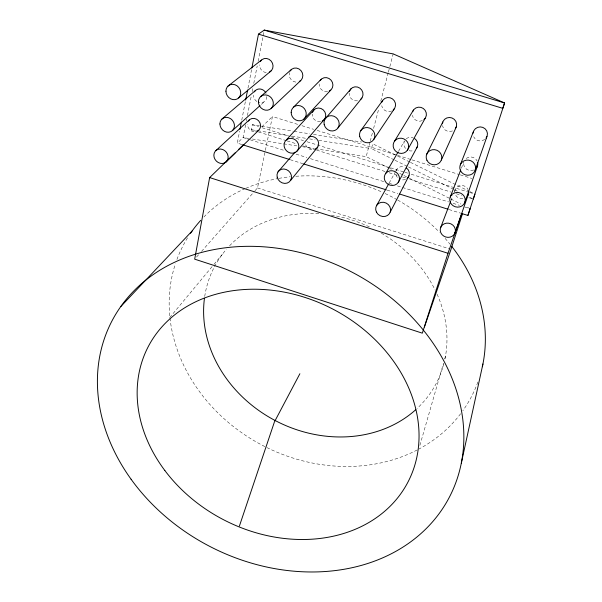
<?xml version="1.0" encoding="UTF-8"?>
<svg xmlns="http://www.w3.org/2000/svg" width="602" height="602" viewBox="0 0 602 602"><rect width="100%" height="100%" fill="white"/><g stroke="black" fill="none" stroke-linecap="round" stroke-linejoin="round"><path stroke-width="0.45" stroke-dasharray="3.01 2.26" d="M241.778 144.51L237.293 143.103L239.604 131.198M241.741 120.212L245.481 100.978M247.971 88.163L251.704 68.929M245.639 124.712L243.103 137.572L237.293 143.103M246.361 121.04L246.722 119.204M247.445 115.524L251.237 96.237M252.14 91.647L253.043 87.049M253.766 83.377L257.204 65.927M258.107 61.329L264.255 30.1M257.603 131.695L251.343 129.739L252.351 124.704L293.099 131.168M255 190.766L257.49 187.944L265.166 151.328M265.354 150.41L272.458 116.54L298.389 124.599M388.817 167.958L366.182 156.625L370.004 142.08M370.245 141.169L372.39 132.989M373.586 128.444L378.846 108.443M380.757 101.166L388.162 72.985M388.403 72.074L389.592 67.529M389.833 66.619L393.174 53.894M394.19 159.876L371.464 148.626L372.736 143.803L409.593 161.946M419.887 445.352L443.396 363.51M444.69 359.01L445.465 356.316M450.89 200.827L452.87 195.658M454.186 192.211L455.172 189.63M461.388 168.244L463.758 162.134M389.133 183.106L395.484 171.713M395.935 170.9L396.846 169.267M398.532 151.29L404.567 140.883M169.696 317.615L213.394 265.061M213.996 264.346L222.371 254.262M196.553 257.046L199.036 254.225M201.527 251.41L254.383 191.474M261.765 126.932L272.458 116.54M261.388 104.357L264.842 101.234M248.656 138.43L243.103 137.572L249.386 139.536M252.358 139.002L296.778 145.88M302.332 146.737L314.357 148.604M315.282 148.747L366.182 156.625M251.343 129.739L256.888 130.611M257.806 130.754L288.298 135.548M292 136.127L305.861 138.309M309.556 138.889L315.094 139.762M318.797 140.341L371.464 148.626M294.024 131.319L309.767 133.817M313.469 134.404L361.621 142.042M301.971 125.705L313.597 129.317M317.171 130.431L396.771 155.143M397.666 155.421L411.076 159.59M411.971 159.861L459.371 174.58M460.267 174.858L471.893 178.47M252.351 124.704L258.627 126.668M262.224 127.782L290.044 136.458M290.939 136.737L303.506 140.657M307.095 141.779L389.667 167.522M390.563 167.8L404.025 171.999M404.928 172.277L407.622 173.113M411.211 174.234L468.649 192.143M469.545 192.422L473.134 193.543M258.499 131.973L286.251 140.635M287.146 140.913L296.989 143.991M303.257 145.947L315.787 149.86M316.682 150.139L385.604 171.66M389.185 172.774L397.237 175.295M402.61 176.965L406.192 178.087M409.766 179.208L450.943 192.061M456.316 193.739L461.681 195.417M468.845 197.652L473.322 199.051L469.108 196.967M250.281 139.822L283.489 150.222M296.049 154.15L306.817 157.521M310.414 158.65L384.001 181.691M389.381 183.377L392.971 184.505M397.455 185.905L448.61 201.926M453.095 203.333L459.379 205.297M464.767 206.983L470.147 208.668L465.956 206.569M290.232 159.718L302.798 163.654M387.146 190.127L397.914 193.505M449.062 209.556L460.733 213.213M257.49 187.944L450.115 249.032M410.436 162.359L469.071 191.218M469.906 191.632L474.933 194.1M395.032 160.298L407.659 166.543M408.502 166.965L453.961 189.464M454.803 189.878L457.324 191.127M389.66 168.379L391.33 169.215M399.72 173.414L403.069 175.092M403.912 175.513L408.103 177.613M408.939 178.034L450.025 198.6M450.868 199.014L460.929 204.055M320.512 121.672A7.081 6.569 50 0 1 312.19 114.169M462.855 198.66A6.991 6.599 14.6 0 1 454.841 193.031M454.773 191.301A6.991 6.599 14.6 0 1 460.553 185.536A6.991 6.599 14.6 0 1 468.055 189.532M405.53 179.358A6.946 6.554 29.6 0 1 402.061 179.84M397.38 177.357A6.946 6.554 29.6 0 1 395.823 174.204M396.056 170.787A6.946 6.554 29.6 0 1 404.762 167.063M473.639 170.02A7.104 6.795 11.9 0 1 463.683 162.984M466.226 158.424A7.104 6.795 11.9 0 1 477.198 161.073M253.999 131.733A6.998 6.276 50.5 0 1 247.437 124.358M266.212 72.571A7.284 6.599 58.4 0 1 259.477 64.858M266.837 96.591A7.134 6.434 54.2 0 1 258.401 102.317M256.798 101.467A7.134 6.434 54.2 0 1 253.472 95.191M391.661 111.016A7.179 6.893 47.6 0 1 381.668 105.704M477.89 382.022A162.758 140.078 27.8 0 1 462.848 410.699M460.628 413.732A162.758 140.078 27.8 0 1 418.811 449.115M417.201 449.965A162.758 140.078 27.8 0 1 234.878 427.713A162.758 140.078 27.8 0 1 175.43 263.744M176.935 259.454A162.758 140.078 27.8 0 1 188.464 236.368M203.89 216.983A162.758 140.078 27.8 0 1 244.969 188.689M245.834 188.313A162.758 140.078 27.8 0 1 277.921 178.561M278.854 178.388A162.758 140.078 27.8 0 1 290.179 176.77M295.823 176.266A162.758 140.078 27.8 0 1 382.646 192.377M385.182 193.551A162.758 140.078 27.8 0 1 396.876 199.586M397.696 200.052A162.758 140.078 27.8 0 1 439.347 232.184M445.096 238.4A162.758 140.078 27.8 0 1 449.905 244.081M443.885 363.563A125.299 107.698 27.8 0 1 417.141 408.434M204.718 296.432A125.299 107.698 27.8 0 1 214.086 267.461M214.515 266.648A125.299 107.698 27.8 0 1 226.427 249.243M229.573 245.782A125.299 107.698 27.8 0 1 320.091 213.808M331.341 215.132A125.299 107.698 27.8 0 1 370.486 227.398M381.307 233.155A125.299 107.698 27.8 0 1 435.126 290.029M437.082 294.197A125.299 107.698 27.8 0 1 444.743 359.951M327.563 91.639A7.224 6.742 55.6 0 1 319.12 83.979M484.768 139.408A7.216 7.006 6.5 0 1 473.654 136.759M357.535 100.835A7.201 6.818 52.9 0 1 349.122 93.175M412.107 150.891A7.051 6.75 32.5 0 1 408.517 150.492M405.545 148.401A7.051 6.75 32.5 0 1 404.22 141.651M406.237 138.799A7.051 6.75 32.5 0 1 413.092 137.76M422.363 120.626A7.164 6.953 38.3 0 1 412.355 115.306M311.798 149.793A6.961 6.396 45.7 0 1 305.5 144.156M452.493 130.935A7.171 6.991 22.5 0 1 442.47 125.607M295.86 82.128A7.254 6.667 57.3 0 1 289.427 72.609"/><path stroke-width="0.9" d="M235.036 152.908L209.639 177.59L194.687 259.161L422.326 333.169L448.008 253.284L461.764 213.507M239.957 129.37L241.387 122.04M245.654 100.06L247.61 89.991M251.884 68.011L258.469 34.133L264.255 30.1L393.174 53.894L504.581 102.972L467.912 215.463L461.629 213.492M461.313 463.081L482.924 363.999M462.486 213.725L451.011 249.318L424.433 326.991M473.322 199.051L474.933 194.1M467.912 215.463L470.147 208.668M239.415 526.028L274.422 421.927L299.879 373.737M454.954 233.004A7.653 7.081 16.9 0 0 446.541 223.169A7.653 7.081 16.9 0 0 441.966 234.547A7.653 7.081 16.9 0 0 454.954 233.004L468.236 194.604M464.744 202.596A7.781 7.314 15.5 0 0 456.211 192.512A7.781 7.314 15.5 0 0 451.5 204.281A7.781 7.314 15.5 0 0 464.744 202.596L477.356 166.295M475.076 170.486A7.916 7.563 12.9 0 0 466.43 160.14A7.916 7.563 12.9 0 0 461.568 172.322A7.916 7.563 12.9 0 0 475.076 170.486L486.965 136.496M440.664 227.526L450.559 201.685M450.206 197.042L460.711 169.99M460.282 164.865L473.488 131.402M441.341 160.034L456.211 127.067M426.622 154.443L442.794 121.995M390.201 212.137L409.006 175.724M398.185 182.549A7.728 7.254 31 0 0 392.384 170.772A7.728 7.254 31 0 0 385.039 180.969A7.728 7.254 31 0 0 398.185 182.549L417.382 146.647M407.298 150.357A7.864 7.502 34.5 0 0 401.444 138.242A7.864 7.502 34.5 0 0 393.919 148.829A7.864 7.502 34.5 0 0 407.298 150.357L425.155 118.346M376.882 205.079L388.681 183.919M385.528 173.685L398.065 152.088M394.438 141.312L413.454 110.068M373.594 139.709L394.385 108.729M360.726 130.672L382.691 100.459M338.023 127.872L361.915 98.013M290.473 180.547L317.675 147.129M325.148 118.842L351.38 88.404M296.553 151.606A7.751 7.051 46.4 0 0 293.505 138.874A7.751 7.051 46.4 0 0 284.257 146.858A7.751 7.051 46.4 0 0 296.553 151.606L324.726 118.94M277.996 171.901L295.123 152.103M286.289 139.98L314.312 109.541M303.89 119.128L330.709 90.142M120.746 306.606L192.098 231.017M293.475 107.209L321.295 79.201M238.377 149.665L243.72 144.465M226.119 161.946A7.645 6.705 47.8 0 0 222.778 149.537A7.645 6.705 47.8 0 0 214.124 157.295A7.645 6.705 47.8 0 0 226.119 161.946L258.642 130.303M271.088 108.548L300.729 80.563M215.862 150.605L249.356 119.843M232.372 130.642L260.011 105.613M260.598 96.629L291.248 69.614M221.972 119.015L255.436 90.533M238.595 97.983L271.02 70.991M228.038 86.063L261.479 60.049M264.255 30.1L504.581 102.972L502.798 108.345L258.469 34.133M242.674 144.789L289.336 159.432M303.694 163.94L386.251 189.841M399.713 194.07L448.166 209.27M209.639 177.59L448.008 253.284M312.468 112.431A7.081 6.569 50 0 1 323.266 109.888A7.081 6.569 50 0 1 322.168 121.168M468.589 191.203A6.991 6.599 14.6 0 1 467.378 196.109M406.365 167.913A6.946 6.554 29.6 0 1 407.02 178.478M477.732 162.788A7.104 6.795 11.9 0 1 476.483 167.845M248.31 121.122A6.998 6.276 50.5 0 1 258.664 120.851A6.998 6.276 50.5 0 1 257.28 131.213M260.395 61.412A7.284 6.599 58.4 0 1 271.096 60.983A7.284 6.599 58.4 0 1 269.606 71.969M254.368 91.85A7.134 6.434 54.2 0 1 260.177 89.006A7.134 6.434 54.2 0 1 265.956 93.054M381.886 102.077A7.179 6.893 47.6 0 1 392.436 98.863A7.179 6.893 47.6 0 1 393.181 110.061M190.51 233.29A162.758 140.078 27.8 0 1 200.707 220.37M451.628 246.241A162.758 140.078 27.8 0 1 482.345 366.746M415.764 409.699A125.299 107.698 27.8 0 1 275.069 420.482A125.299 107.698 27.8 0 1 204.454 298.299M320.151 80.548A7.224 6.742 55.6 0 1 331.062 80.171A7.224 6.742 55.6 0 1 329.241 91.113M473.059 133.177A7.216 7.006 6.5 0 1 482.812 127.391A7.216 7.006 6.5 0 1 486.062 138.091M349.438 91.376A7.201 6.818 52.9 0 1 359.838 88.133A7.201 6.818 52.9 0 1 360.733 99.353M414.725 138.626A7.051 6.75 32.5 0 1 416.561 148.205M412.626 111.686A7.164 6.953 38.3 0 1 423.319 108.495A7.164 6.953 38.3 0 1 423.913 119.678M308.803 137.015A6.961 6.396 45.7 0 1 317.871 140.462A6.961 6.396 45.7 0 1 315.155 149.281M442.387 123.779A7.171 6.991 22.5 0 1 451.974 117.962A7.171 6.991 22.5 0 1 455.338 128.67M290.141 70.976A7.254 6.667 57.3 0 1 300.94 70.569A7.254 6.667 57.3 0 1 299.292 81.533M376.438 212.13A7.6 7.021 29 0 0 389.343 213.755A7.6 7.021 29 0 0 383.609 202.295A7.6 7.021 29 0 0 376.438 212.13M225.931 91.211A7.976 7.096 54.8 0 0 237.075 99.029A7.976 7.096 54.8 0 0 236.992 85.777A7.976 7.096 54.8 0 0 225.931 91.211M219.918 123.989A7.803 6.9 51.1 0 0 230.882 131.642A7.803 6.9 51.1 0 0 230.769 118.805A7.803 6.9 51.1 0 0 219.918 123.989M359.665 136.293A7.871 7.435 42.3 0 0 372.284 141.139A7.871 7.435 42.3 0 0 369.575 128.068A7.871 7.435 42.3 0 0 359.665 136.293M131.078 479.23A190.33 154.466 27.6 0 0 447.068 501.413A190.33 154.466 27.6 0 0 263.744 246.82A190.33 154.466 27.6 0 0 131.078 479.23M164.85 470.516A146.452 118.654 27.6 0 0 407.388 483.15A146.452 118.654 27.6 0 0 262.051 289.434A146.452 118.654 27.6 0 0 164.85 470.516M291.172 112.326A7.916 7.269 51 0 0 302.309 120.167A7.916 7.269 51 0 0 302.625 106.968A7.916 7.269 51 0 0 291.172 112.326M324.185 124.486A7.894 7.352 47.8 0 0 336.751 129.31A7.894 7.352 47.8 0 0 333.862 116.209A7.894 7.352 47.8 0 0 324.185 124.486M277.191 177.199A7.608 6.848 42.9 0 0 289.291 181.887A7.608 6.848 42.9 0 0 286.259 169.516A7.608 6.848 42.9 0 0 277.191 177.199M426.908 160.207A7.871 7.54 24 0 0 440.401 161.765A7.871 7.54 24 0 0 434.667 149.672A7.871 7.54 24 0 0 426.908 160.207M258.401 101.761A7.946 7.186 53.2 0 0 269.538 109.587A7.946 7.186 53.2 0 0 269.658 96.358A7.946 7.186 53.2 0 0 258.401 101.761"/></g></svg>
